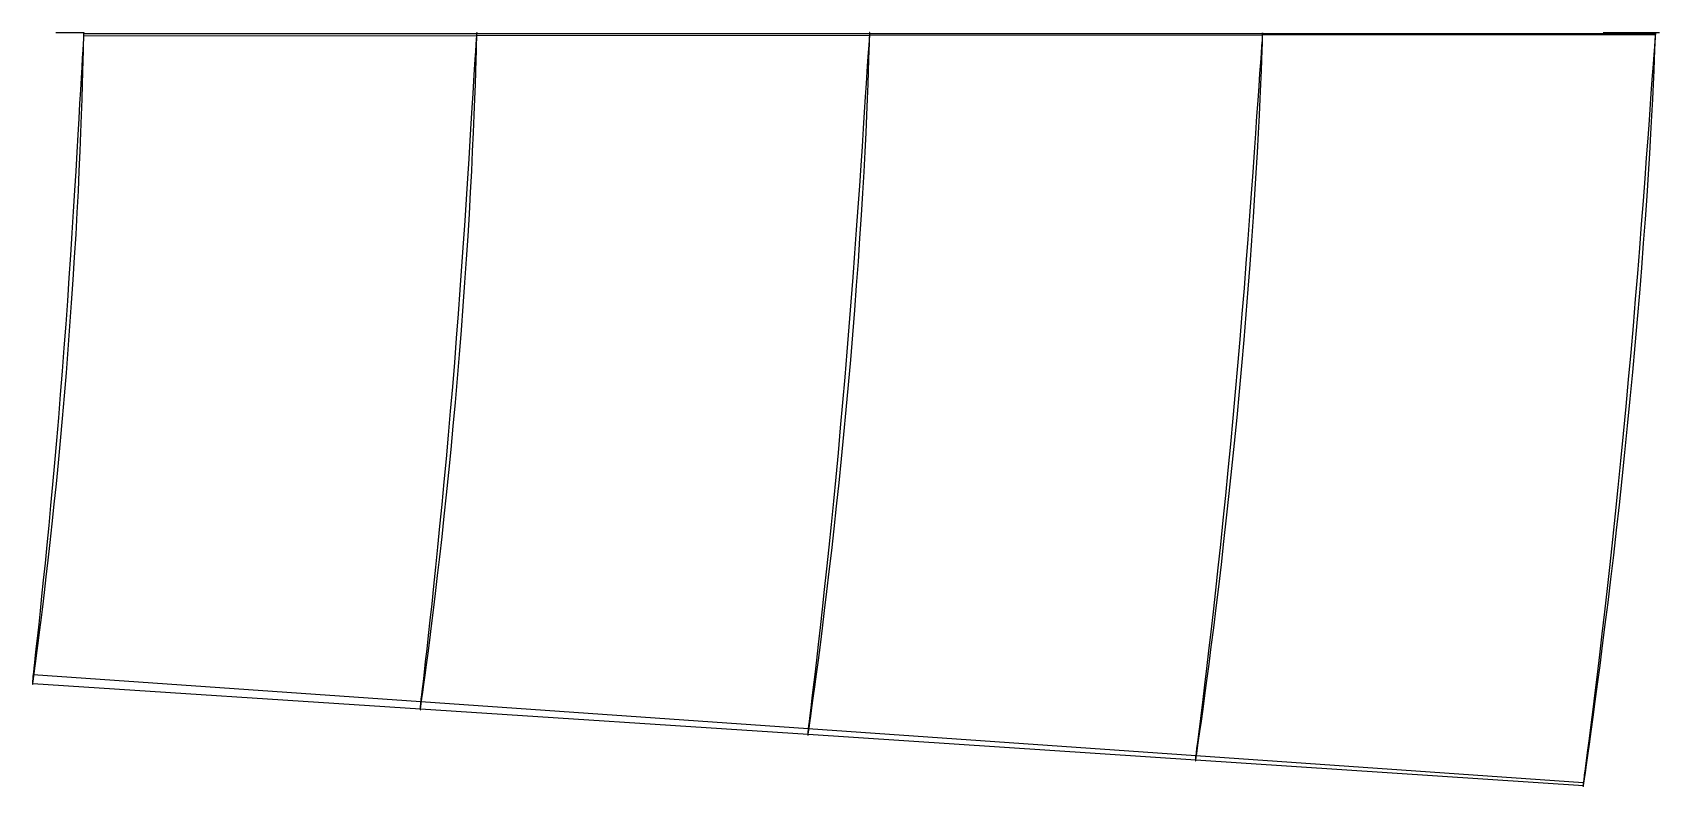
# Model space of a CAD drawing. Extents: x 324.2 to 382, y -26.8 to 0.
import ezdxf

# ---------------------------------------------------------------- set-up
doc = ezdxf.new("R2010")
doc.units = 0

msp = doc.modelspace()

# ---------------------------------------------------------------- linework, layer by layer
at = {"layer": '1', "color": 7}
for points in [[(326, 0, -56), (326, 0, 0), (325.983333, 0, 0.366667), (325.966667, 0, 0.733333), (325.95, 0, 1.1), (325.933333, 0, 1.466667), (325.916667, 0, 1.833333), (325.9, 0, 2.2), (325.883333, 0, 2.566667), (325.866667, 0, 2.933333), (325.85, 0, 3.3), (325.833333, 0, 3.666667), (325.816667, 0, 4.033333), (325.8, 0, 4.4), (325.783333, 0, 4.766667), (325.766667, 0, 5.133333), (325.75, 0, 5.5), (325.733333, 0, 5.866667), (325.716667, 0, 6.233333), (325.7, 0, 6.6), (325.683333, 0, 6.966667), (325.666667, 0, 7.333333), (325.65, 0, 7.7), (325.633333, 0, 8.066667), (325.616667, 0, 8.433333), (325.6, 0, 8.8), (325.583333, 0, 9.166667), (325.566667, 0, 9.533333), (325.55, 0, 9.9), (325.533333, 0, 10.266667), (325.516667, 0, 10.633333), (325.5, 0, 11), (325.483333, 0, 11.366667), (325.466667, 0, 11.733333), (325.45, 0, 12.1), (325.433333, 0, 12.466667), (325.416667, 0, 12.833333), (325.4, 0, 13.2), (325.383333, 0, 13.566667), (325.366667, 0, 13.933333), (325.35, 0, 14.3), (325.333333, 0, 14.666667), (325.316667, 0, 15.033333), (325.3, 0, 15.4), (325.283333, 0, 15.766667), (325.266667, 0, 16.133333), (325.25, 0, 16.5), (325.233333, 0, 16.866667), (325.216667, 0, 17.233333), (325.2, 0, 17.6), (325.183333, 0, 17.966667), (325.166667, 0, 18.333333), (325.15, 0, 18.7), (325.133333, 0, 19.066667), (325.116667, 0, 19.433333), (325.1, 0, 19.8), (325.083333, 0, 20.166667), (325.066667, 0, 20.533333), (325.05, 0, 20.9), (325.033333, 0, 21.266667), (325.016667, 0, 21.633333), (325, 0, 22), (325, 0, 77)], [(382, 0, -56), (382, 0, 0), (381.861594, 0, 1.52247), (381.834423, 0, 1.821352), (381.807251, 0, 2.120234), (381.78008, 0, 2.419116), (381.752909, 0, 2.717997), (381.725738, 0, 3.016879), (381.698567, 0, 3.315761), (381.671396, 0, 3.614643), (381.644225, 0, 3.913524), (381.617054, 0, 4.212406), (381.589883, 0, 4.511288), (381.562712, 0, 4.81017), (381.535541, 0, 5.109051), (381.50837, 0, 5.407933), (381.481199, 0, 5.706815), (381.454028, 0, 6.005697), (381.426857, 0, 6.304578), (381.399685, 0, 6.60346), (381.372514, 0, 6.902342), (381.345343, 0, 7.201224), (381.318172, 0, 7.500105), (381.291001, 0, 7.798987), (381.26383, 0, 8.097869), (381.236659, 0, 8.396751), (381.209488, 0, 8.695632), (381.182317, 0, 8.994514), (381.155146, 0, 9.293396), (381.127975, 0, 9.592278), (381.100804, 0, 9.891159), (381.073633, 0, 10.190041), (381.046462, 0, 10.488923), (381.01929, 0, 10.787805), (380.992119, 0, 11.086686), (380.964948, 0, 11.385568), (380.937777, 0, 11.68445), (380.910606, 0, 11.983332), (380.883435, 0, 12.282213), (380.856264, 0, 12.581095), (380.829093, 0, 12.879977), (380.801922, 0, 13.178859), (380.774751, 0, 13.47774), (380.74758, 0, 13.776622), (380.720409, 0, 14.075504), (380.693238, 0, 14.374386), (380.666067, 0, 14.673267), (380.638896, 0, 14.972149), (380.611724, 0, 15.271031), (380.584553, 0, 15.569913), (380.557382, 0, 15.868794), (380.530211, 0, 16.167676), (380.50304, 0, 16.466558), (380.475869, 0, 16.76544), (380.448698, 0, 17.064321), (380.421527, 0, 17.363203), (380.394356, 0, 17.662085), (380.367185, 0, 17.960967), (380.340014, 0, 18.259848), (380.312843, 0, 18.55873), (380.285672, 0, 18.857612), (380.258501, 0, 19.156494), (380.23133, 0, 19.455375), (380, 0, 22), (380, 0, 77)], [(325.995189, -0.023862, 0.105816), (339.960305, -0.026112, 0.472934), (353.925595, -0.027049, 0.84019), (367.891081, -0.026666, 1.207648), (381.856783, -0.024937, 1.575373)], [(326.000046, -0.108595, -0.001412), (339.965506, -0.096065, 0.378418), (353.930968, -0.083588, 0.758493), (367.896424, -0.07112, 1.138826), (381.861867, -0.058606, 1.519411)], [(324.198268, -22.818146, 21.993737), (337.971952, -23.779662, 21.370114), (351.745665, -24.740761, 20.742527), (365.519502, -25.701349, 20.111089), (379.293569, -26.661417, 19.475932)], [(324.188157, -23.138746, 21.716954), (337.967396, -24.039518, 21.120089), (351.745673, -24.945332, 20.523579), (365.522921, -25.856097, 19.927115), (379.29906, -26.771672, 19.330472)]]:
    msp.add_polyline3d(points, dxfattribs=at)
at = {"layer": '1', "color": 4}
for points in [[(326.000046, -0.108595, -0.001412), (326.00034, -0.092921, -0.007761), (326.000562, -0.077656, -0.012565), (326.00071, -0.06303, -0.015752), (326.000781, -0.049266, -0.017275), (326.000776, -0.03657, -0.017109), (326.000693, -0.025134, -0.015259), (326.000534, -0.01513, -0.011751), (326.000302, -0.00671, -0.006639), (326, 0, 0), (325.999633, 0.004899, 0.008066), (325.999207, 0.007914, 0.017437), (325.998728, 0.008999, 0.027971), (325.998204, 0.008139, 0.039511), (325.997642, 0.005347, 0.051881), (325.99705, 0.000667, 0.064896), (325.996438, -0.005832, 0.078359), (325.995815, -0.014049, 0.092068), (325.995189, -0.023862, 0.105816)], [(339.965506, -0.096065, 0.378418), (339.965814, -0.082096, 0.372901), (339.966046, -0.068479, 0.36875), (339.966198, -0.055436, 0.366033), (339.966269, -0.043178, 0.364793), (339.966256, -0.031903, 0.365052), (339.96616, -0.021796, 0.366804), (339.965983, -0.013019, 0.37002), (339.965728, -0.005714, 0.37465), (339.965398, 0, 0.380618), (339.965001, 0.004031, 0.387826), (339.964541, 0.006313, 0.396159), (339.964027, 0.006811, 0.405481), (339.963466, 0.005516, 0.415641), (339.962869, 0.00245, 0.426474), (339.962244, -0.002336, 0.437806), (339.961601, -0.008766, 0.449453), (339.960951, -0.016734, 0.461225), (339.960305, -0.026112, 0.472934)], [(353.930968, -0.083588, 0.758493), (353.93128, -0.071351, 0.753783), (353.931515, -0.059408, 0.750261), (353.931666, -0.047968, 0.747989), (353.931732, -0.037228, 0.747006), (353.931712, -0.027377, 0.747329), (353.931605, -0.018587, 0.748953), (353.931415, -0.01101, 0.751849), (353.931144, -0.004778, 0.755967), (353.930797, 0, 0.761235), (353.93038, 0.003241, 0.767562), (353.929901, 0.004889, 0.774836), (353.929368, 0.004916, 0.782932), (353.92879, 0.003321, 0.791709), (353.928177, 0.000133, 0.801013), (353.92754, -0.004594, 0.810683), (353.92689, -0.010775, 0.82055), (353.926238, -0.018304, 0.830444), (353.925595, -0.027049, 0.84019)], [(367.896424, -0.07112, 1.138826), (367.896731, -0.060648, 1.134897), (367.896959, -0.050409, 1.131978), (367.897105, -0.040597, 1.130124), (367.897164, -0.031395, 1.129369), (367.897137, -0.022976, 1.129727), (367.897023, -0.015497, 1.131192), (367.896826, -0.009099, 1.133736), (367.896548, -0.003901, 1.137312), (367.896195, 0, 1.141853), (367.895774, 0.00253, 1.147273), (367.895292, 0.003642, 1.153471), (367.894759, 0.003316, 1.160331), (367.894185, 0.001558, 1.167724), (367.893579, -0.001599, 1.175513), (367.892955, -0.006096, 1.18355), (367.892322, -0.011848, 1.191687), (367.891694, -0.018748, 1.19977), (367.891081, -0.026666, 1.207648)], [(381.861867, -0.058606, 1.519411), (381.862157, -0.049934, 1.51624), (381.86237, -0.041438, 1.5139), (381.862504, -0.033289, 1.512438), (381.862555, -0.025652, 1.511883), (381.862523, -0.01868, 1.512247), (381.862407, -0.012514, 1.513522), (381.862211, -0.007279, 1.515683), (381.861938, -0.003079, 1.518686), (381.861594, 0, 1.52247), (381.861185, 0.001897, 1.52696), (381.860721, 0.002574, 1.532064), (381.860211, 0.002016, 1.537681), (381.859664, 0.000236, 1.543696), (381.859092, -0.002731, 1.549989), (381.858506, -0.006824, 1.556433), (381.857918, -0.011962, 1.562898), (381.85734, -0.018041, 1.569254), (381.856783, -0.024937, 1.575373)]]:
    msp.add_polyline3d(points, dxfattribs=at)
at = {"layer": '1', "color": 1}
for points in [[(324.188157, -23.138746, 21.716954), (324.19718, -23.072676, 21.622283), (324.212529, -22.959929, 21.461122), (324.234086, -22.800788, 21.234483), (324.261693, -22.595641, 20.943785), (324.295141, -22.345056, 20.590793), (324.334181, -22.049573, 20.177799), (324.378573, -21.707954, 19.709184), (324.427981, -21.320815, 19.188212), (324.48196, -20.891717, 18.615975), (324.540136, -20.420193, 17.997646), (324.602112, -19.904792, 17.339832), (324.667307, -19.351593, 16.642653), (324.735281, -18.758464, 15.914253), (324.805473, -18.128382, 15.158453), (324.877304, -17.465644, 14.378133), (324.950256, -16.767851, 13.583016), (325.023706, -16.04457, 12.77145), (325.097127, -15.290345, 11.956897), (325.169938, -14.51737, 11.13542), (325.241603, -13.721447, 10.319812), (325.311636, -12.913588, 9.507414), (325.379529, -12.091713, 8.70922), (325.444903, -11.265629, 7.923736), (325.507331, -10.435791, 7.159374), (325.56651, -9.60871, 6.417962), (325.622161, -8.788568, 5.703688), (325.673926, -7.974984, 5.025765), (325.721779, -7.178548, 4.380785), (325.765346, -6.395583, 3.78134), (325.804803, -5.638657, 3.220944), (325.839975, -4.907514, 2.707565), (325.870928, -4.207689, 2.241975), (325.897934, -3.547836, 1.820601), (325.921046, -2.929978, 1.447256), (325.940538, -2.360278, 1.120165), (325.956767, -1.845436, 0.836208), (325.969879, -1.387208, 0.597726), (325.980144, -0.989506, 0.403789), (325.988008, -0.659154, 0.249154), (325.993815, -0.400775, 0.130643), (325.997781, -0.216776, 0.04724), (326.000046, -0.108595, -0.001412)], [(337.967396, -24.039518, 21.120089), (337.977495, -23.967225, 21.030324), (337.99467, -23.843893, 20.877497), (338.018783, -23.669921, 20.662589), (338.049642, -23.445842, 20.386948), (338.087003, -23.172395, 20.05227), (338.130569, -22.850397, 19.660697), (338.180014, -22.479401, 19.216157), (338.234943, -22.060075, 18.722022), (338.294894, -21.595941, 18.179325), (338.3594, -21.087425, 17.592658), (338.427955, -20.533694, 16.968422), (338.499989, -19.940332, 16.306948), (338.574935, -19.30684, 15.61521), (338.652188, -18.63563, 14.897636), (338.731145, -17.931603, 14.156387), (338.811162, -17.193292, 13.400743), (338.891667, -16.429515, 12.629276), (338.971973, -15.636617, 11.854333), (339.051585, -14.825505, 11.072567), (339.129831, -13.993536, 10.295771), (339.206295, -13.1508, 9.521621), (339.280366, -12.296282, 8.760426), (339.351725, -11.439268, 8.010714), (339.419872, -10.58059, 7.280754), (339.484541, -9.727246, 6.571521), (339.545412, -8.882799, 5.887885), (339.60211, -8.048589, 5.237317), (339.654632, -7.233502, 4.617827), (339.702527, -6.435289, 4.040873), (339.746041, -5.665202, 3.500782), (339.784923, -4.923181, 3.005605), (339.819274, -4.215028, 2.555573), (339.849371, -3.54827, 2.148093), (339.875246, -2.92531, 1.786605), (339.89719, -2.351957, 1.469536), (339.915574, -1.834452, 1.194056), (339.930525, -1.37473, 0.96237), (339.942314, -0.976546, 0.773644), (339.951416, -0.64621, 0.622936), (339.958187, -0.387987, 0.50733), (339.962838, -0.204148, 0.425928), (339.965506, -0.096065, 0.378418)], [(351.745673, -24.945332, 20.523579), (351.756811, -24.867012, 20.43889), (351.775745, -24.733467, 20.294735), (351.802318, -24.545177, 20.092022), (351.836309, -24.302818, 19.832025), (351.877439, -24.00729, 19.51635), (351.925368, -23.659655, 19.146991), (351.979695, -23.260168, 18.72739), (352.039966, -22.809668, 18.260915), (352.105696, -22.311571, 17.748628), (352.176342, -21.767104, 17.194504), (352.251298, -21.176075, 16.604638), (352.329986, -20.543578, 15.979674), (352.411749, -19.870572, 15.325345), (352.495917, -19.159129, 14.64659), (352.581874, -18.414541, 13.944993), (352.668862, -17.63635, 13.229196), (352.756344, -16.832606, 12.498165), (352.8435, -16.001355, 11.763001), (352.929894, -15.152304, 11.02108), (353.014743, -14.284341, 10.283017), (353.09768, -13.406641, 9.546991), (353.178006, -12.51924, 8.822524), (353.255447, -11.63089, 8.108284), (353.329429, -10.74284, 7.412344), (353.39974, -9.862497, 6.734855), (353.465992, -8.992911, 6.081401), (353.527831, -8.137041, 5.457574), (353.585237, -7.302247, 4.862897), (353.637702, -6.487611, 4.30764), (353.685513, -5.703096, 3.78712), (353.728341, -4.948933, 3.30937), (353.766326, -4.231139, 2.874108), (353.799728, -3.556201, 2.479802), (353.828569, -2.9269, 2.129472), (353.853147, -2.348712, 1.821775), (353.873849, -1.827456, 1.554188), (353.890781, -1.365236, 1.328777), (353.904215, -0.965673, 1.144794), (353.914659, -0.6346, 0.997609), (353.922472, -0.375934, 0.884597), (353.927863, -0.191826, 0.804981), (353.930968, -0.083588, 0.758493)], [(365.522921, -25.856097, 19.927115), (365.535046, -25.772014, 19.847708), (365.555658, -25.628648, 19.712512), (365.584579, -25.426589, 19.522394), (365.621562, -25.166641, 19.278543), (365.666292, -24.849858, 18.982465), (365.718391, -24.477518, 18.636003), (365.777401, -24.050478, 18.242106), (365.842803, -23.569855, 17.804007), (365.914088, -23.038916, 17.322879), (365.990652, -22.459481, 16.802196), (366.071799, -21.832207, 16.24741), (366.156932, -21.161737, 15.659541), (366.245332, -20.45007, 15.043344), (366.336245, -19.699307, 14.403922), (366.429054, -18.914885, 13.742534), (366.522904, -18.097438, 13.066945), (366.617263, -17.254126, 12.376837), (366.71123, -16.384923, 11.681507), (366.804376, -15.498094, 10.979622), (366.89585, -14.594173, 10.280238), (366.985294, -13.681282, 9.582417), (367.071954, -12.760727, 8.894468), (367.155575, -11.840508, 8.215612), (367.235526, -10.922631, 7.553248), (367.311631, -10.014396, 6.907349), (367.383451, -9.11897, 6.283493), (367.450658, -8.240336, 5.685963), (367.513185, -7.384692, 5.115597), (367.570488, -6.552363, 4.581421), (367.622868, -5.752129, 4.079838), (367.669911, -4.984562, 3.618784), (367.711806, -4.255805, 3.197566), (367.748765, -3.571417, 2.815747), (367.780811, -2.934546, 2.475898), (367.808243, -2.350356, 2.176933), (367.831456, -1.824274, 1.916666), (367.850545, -1.358593, 1.696971), (367.865777, -0.956782, 1.517242), (367.877687, -0.624214, 1.373196), (367.886641, -0.364515, 1.262471), (367.892844, -0.179721, 1.184415), (367.896424, -0.07112, 1.138826)], [(379.29906, -26.771672, 19.330472), (379.312123, -26.682023, 19.256448), (379.334321, -26.529241, 19.130453), (379.365461, -26.313976, 18.953264), (379.405272, -26.03715, 18.72598), (379.453408, -25.69996, 18.45), (379.509454, -25.303871, 18.127016), (379.57291, -24.850245, 17.759501), (379.643203, -24.340571, 17.350386), (379.719785, -23.777927, 16.901064), (379.802006, -23.164631, 16.414522), (379.889102, -22.502179, 15.895439), (379.980437, -21.794795, 15.345291), (380.075252, -21.04532, 14.767928), (380.172717, -20.256151, 14.168297), (380.272197, -19.432632, 13.547653), (380.372776, -18.576535, 12.912639), (380.473893, -17.694196, 12.263784), (380.57461, -16.787272, 11.608567), (380.674461, -15.862826, 10.946952), (380.77257, -14.922922, 10.28631), (380.868551, -13.974708, 9.62673), (380.961624, -13.020689, 8.975197), (381.051523, -12.068133, 8.331651), (381.13758, -11.119843, 7.702654), (381.219641, -10.182907, 7.088213), (381.297225, -9.260803, 6.493636), (381.370046, -8.358286, 5.922098), (381.437965, -7.480718, 5.37555), (381.500415, -6.62948, 4.861862), (381.557672, -5.812231, 4.378678), (381.609246, -5.030004, 3.933654), (381.655371, -4.288951, 3.52584), (381.696184, -3.593853, 3.155871), (381.731719, -2.948191, 2.825865), (381.762268, -2.356843, 2.535025), (381.788228, -1.824879, 2.281514), (381.809685, -1.354763, 2.067025), (381.826903, -0.949841, 1.891074), (381.840437, -0.61506, 1.749745), (381.850656, -0.353757, 1.640983), (381.857758, -0.167868, 1.564258), (381.861867, -0.058606, 1.519411)]]:
    msp.add_polyline3d(points, dxfattribs=at)
at = {"layer": '1', "color": 3}
for points in [[(325.995189, -0.023862, 0.105816), (325.990912, -0.096214, 0.199615), (325.983601, -0.219575, 0.35916), (325.973253, -0.393449, 0.583213), (325.95989, -0.617573, 0.869548), (325.943621, -0.893147, 1.213424), (325.92463, -1.222848, 1.607666), (325.902906, -1.605759, 2.049031), (325.878301, -2.03815, 2.537168), (325.850893, -2.520621, 3.06588), (325.820703, -3.052671, 3.629922), (325.787549, -3.629146, 4.229236), (325.751537, -4.251066, 4.855975), (325.712621, -4.915934, 5.506231), (325.670556, -5.615119, 6.182886), (325.625588, -6.352545, 6.873965), (325.577425, -7.115679, 7.586172), (325.526286, -7.906114, 8.309822), (325.472109, -8.714392, 9.047481), (325.415032, -9.535611, 9.796332), (325.355284, -10.367245, 10.550863), (325.293043, -11.200827, 11.311844), (325.22868, -12.037414, 12.06987), (325.162462, -12.8664, 12.827787), (325.094829, -13.690546, 13.574602), (325.026162, -14.497721, 14.31463), (324.956938, -15.292548, 15.035367), (324.887651, -16.062387, 15.741674), (324.818799, -16.810041, 16.423327), (324.75095, -17.526784, 17.081564), (324.684645, -18.211039, 17.710932), (324.620427, -18.860372, 18.307139), (324.558918, -19.467704, 18.870496), (324.500591, -20.034629, 19.393642), (324.446028, -20.555672, 19.876112), (324.395777, -21.026787, 20.31648), (324.350259, -21.44839, 20.709773), (324.309909, -21.818377, 21.053773), (324.27517, -22.133195, 21.348014), (324.246385, -22.391465, 21.590617), (324.223835, -22.592203, 21.779902), (324.207743, -22.734616, 21.914587), (324.198268, -22.818146, 21.993737)], [(339.960305, -0.026112, 0.472934), (339.955369, -0.103215, 0.562145), (339.946933, -0.234647, 0.713866), (339.935, -0.419877, 0.926941), (339.919598, -0.658514, 1.199284), (339.900856, -0.95141, 1.526443), (339.879004, -1.300737, 1.901577), (339.854043, -1.705426, 2.321587), (339.825823, -2.16193, 2.786042), (339.794455, -2.670387, 3.289107), (339.759987, -3.229932, 3.825826), (339.722238, -3.835772, 4.39587), (339.681334, -4.487767, 4.992494), (339.637281, -5.183638, 5.611393), (339.589784, -5.914887, 6.255695), (339.539169, -6.684033, 6.914429), (339.485106, -7.479864, 7.593374), (339.427854, -8.302132, 8.284506), (339.367373, -9.142938, 8.98891), (339.303794, -9.996562, 9.704744), (339.237425, -10.860744, 10.425957), (339.168419, -11.727129, 11.153519), (339.097247, -12.59596, 11.878407), (339.02414, -13.457366, 12.603166), (338.949658, -14.312825, 13.317539), (338.874128, -15.151366, 14.025258), (338.798174, -15.975897, 14.714836), (338.722224, -16.775127, 15.390458), (338.646905, -17.550636, 16.042561), (338.572759, -18.294133, 16.672381), (338.500397, -19.004137, 17.274182), (338.430416, -19.677134, 17.844704), (338.363419, -20.307161, 18.383501), (338.299985, -20.894805, 18.883821), (338.240693, -21.43471, 19.345364), (338.1861, -21.923245, 19.766477), (338.136695, -22.360337, 20.142447), (338.092947, -22.743518, 20.471455), (338.055291, -23.069651, 20.752837), (338.024093, -23.337305, 20.984788), (337.999656, -23.545394, 21.165735), (337.982218, -23.693053, 21.294473), (337.971952, -23.779662, 21.370114)], [(353.925595, -0.027049, 0.84019), (353.920011, -0.108869, 0.924729), (353.910472, -0.248315, 1.068486), (353.896982, -0.444823, 1.270378), (353.879574, -0.697879, 1.528457), (353.858399, -1.007988, 1.838587), (353.833728, -1.376839, 2.194274), (353.805578, -1.803221, 2.592548), (353.773798, -2.283741, 3.032894), (353.738528, -2.818096, 3.509852), (353.699842, -3.405058, 4.018777), (353.657571, -4.040172, 4.559019), (353.611838, -4.722202, 5.125013), (353.562712, -5.449016, 5.712079), (353.509847, -6.212321, 6.323484), (353.453627, -7.013239, 6.949429), (353.393702, -7.841758, 7.594716), (353.330338, -8.69595, 8.253064), (353.263558, -9.569355, 8.923939), (353.193462, -10.455531, 9.606495), (353.120455, -11.352385, 10.29417), (353.044663, -12.251713, 10.988069), (352.966652, -13.152921, 11.679669), (352.886627, -14.046858, 12.371106), (352.805253, -14.933724, 13.053026), (352.722824, -15.803689, 13.728396), (352.640087, -16.658043, 14.386882), (352.55743, -17.486758, 15.031858), (352.475589, -18.290177, 15.654601), (352.395089, -19.060547, 16.256152), (352.316624, -19.796287, 16.830643), (352.240817, -20.493048, 17.375755), (352.168284, -21.145829, 17.890232), (352.099693, -21.754244, 18.368035), (352.035619, -22.313101, 18.808949), (351.976639, -22.819114, 19.211069), (351.92331, -23.27168, 19.570044), (351.876122, -23.668105, 19.884356), (351.835514, -24.005601, 20.153125), (351.801876, -24.282668, 20.374629), (351.77553, -24.498125, 20.5474), (351.756732, -24.651041, 20.670305), (351.745665, -24.740761, 20.742527)], [(367.891081, -0.026666, 1.207648), (367.884869, -0.113158, 1.287371), (367.874255, -0.260583, 1.422972), (367.859248, -0.468308, 1.613423), (367.839887, -0.735699, 1.856917), (367.816341, -1.062952, 2.149605), (367.788919, -1.451285, 2.485372), (367.757651, -1.899308, 2.861432), (367.722392, -2.403788, 3.277134), (367.683308, -2.963988, 3.727418), (367.640494, -3.578322, 4.207977), (367.593803, -4.242639, 4.717809), (367.543332, -4.954702, 5.252559), (367.489221, -5.71241, 5.807269), (367.431071, -6.507704, 6.385269), (367.369303, -7.340393, 6.978024), (367.303569, -8.201559, 7.589295), (367.234115, -9.087938, 8.214347), (367.161035, -9.993893, 8.85159), (367.08442, -10.912877, 9.500453), (367.004751, -11.842436, 10.154503), (366.922155, -12.774843, 10.8145), (366.837262, -13.708447, 11.472829), (366.75029, -14.635028, 12.130793), (366.661968, -15.553373, 12.780312), (366.572601, -16.454911, 13.423211), (366.48301, -17.339079, 14.050875), (366.393585, -18.197344, 14.665312), (366.30515, -19.028717, 15.258959), (366.218226, -19.826071, 15.83243), (366.13359, -20.587506, 16.379976), (366.051878, -21.308226, 16.899886), (365.973741, -21.983803, 17.390353), (365.899918, -22.612933, 17.846132), (365.83099, -23.190828, 18.266764), (365.767563, -23.714366, 18.650209), (365.710252, -24.182389, 18.992577), (365.659565, -24.592113, 19.292526), (365.615957, -24.941016, 19.548963), (365.57984, -25.227525, 19.760255), (365.551557, -25.450368, 19.925033), (365.531379, -25.60855, 20.042237), (365.519502, -25.701349, 20.111089)], [(381.856783, -0.024937, 1.575373), (381.849966, -0.116128, 1.650185), (381.838322, -0.271502, 1.777396), (381.821861, -0.490403, 1.95607), (381.800624, -0.772079, 2.184546), (381.774795, -1.116414, 2.459301), (381.744719, -1.524172, 2.774621), (381.71044, -1.993799, 3.127885), (381.67182, -2.522187, 3.518312), (381.629047, -3.108187, 3.941258), (381.582231, -3.749855, 4.392785), (381.531261, -4.443291, 4.871535), (381.476183, -5.185383, 5.374339), (381.417209, -5.973929, 5.896117), (381.353896, -6.801197, 6.440074), (381.286667, -7.665726, 6.999097), (381.215192, -8.559482, 7.575995), (381.139679, -9.478171, 8.167371), (381.060306, -10.416712, 8.770782), (380.977171, -11.368629, 9.385668), (380.89082, -12.330991, 10.005931), (380.8014, -13.296576, 10.631829), (380.709582, -14.262686, 11.256816), (380.615622, -15.221962, 11.881246), (380.520285, -16.171854, 12.498462), (380.423922, -17.104936, 13.109018), (380.327387, -18.01904, 13.70602), (380.23112, -18.906898, 14.290099), (380.135992, -19.76626, 14.854985), (380.042551, -20.590698, 15.40062), (379.951644, -21.377766, 15.921696), (379.863924, -22.122517, 16.416794), (379.78009, -22.820916, 16.883632), (379.700931, -23.470807, 17.317844), (379.627051, -24.067814, 17.718595), (379.559095, -24.608912, 18.083738), (379.497719, -25.092378, 18.409952), (379.443453, -25.515453, 18.695914), (379.396778, -25.875807, 18.940335), (379.358128, -26.171784, 19.14168), (379.327866, -26.402029, 19.298675), (379.306279, -26.565486, 19.410328), (379.293569, -26.661417, 19.475932)]]:
    msp.add_polyline3d(points, dxfattribs=at)
at = {"layer": '1', "color": 2}
for points in [[(324.198268, -22.818146, 21.993737), (324.195385, -22.845084, 22.015385), (324.192489, -22.875193, 22.032346), (324.189656, -22.907674, 22.044174), (324.186962, -22.941668, 22.050553), (324.184476, -22.976272, 22.051316), (324.182266, -23.010569, 22.046441), (324.18039, -23.043648, 22.036058), (324.178898, -23.074628, 22.02044), (324.177831, -23.102684, 22), (324.177219, -23.127069, 21.975279), (324.177079, -23.14713, 21.946933), (324.177416, -23.16233, 21.915712), (324.178222, -23.172262, 21.882444), (324.179477, -23.176658, 21.848015), (324.181147, -23.175398, 21.813339), (324.183188, -23.168513, 21.77934), (324.185546, -23.156187, 21.746923), (324.188157, -23.138746, 21.716954)], [(337.971952, -23.779662, 21.370114), (337.969299, -23.803528, 21.387715), (337.966693, -23.82997, 21.401144), (337.964204, -23.858275, 21.41004), (337.961899, -23.887678, 21.414162), (337.95984, -23.917383, 21.413398), (337.958084, -23.946587, 21.40777), (337.956677, -23.974498, 21.397429), (337.955658, -24.000361, 21.382654), (337.955056, -24.023473, 21.363844), (337.954888, -24.043206, 21.341508), (337.95516, -24.059022, 21.316248), (337.955864, -24.070492, 21.28875), (337.956982, -24.077301, 21.259757), (337.958485, -24.079262, 21.230054), (337.960332, -24.076321, 21.200446), (337.962473, -24.068556, 21.171738), (337.964849, -24.056176, 21.144707), (337.967396, -24.039518, 21.120089)], [(351.745665, -24.740761, 20.742527), (351.743298, -24.761338, 20.756438), (351.741026, -24.783951, 20.766735), (351.738909, -24.807975, 20.773135), (351.737008, -24.832748, 20.775461), (351.735373, -24.857587, 20.77365), (351.73405, -24.881808, 20.767751), (351.733075, -24.90474, 20.757927), (351.732477, -24.925752, 20.744449), (351.732272, -24.944261, 20.727688), (351.732465, -24.959755, 20.708106), (351.733054, -24.971805, 20.686243), (351.734021, -24.980077, 20.662704), (351.73534, -24.984339, 20.638136), (351.736976, -24.984474, 20.613219), (351.738883, -24.980476, 20.588641), (351.741008, -24.972454, 20.565082), (351.743293, -24.960631, 20.543192), (351.745673, -24.945332, 20.523579)], [(365.519502, -25.701349, 20.111089), (365.517476, -25.718434, 20.121662), (365.515576, -25.737063, 20.12922), (365.513854, -25.756711, 20.133553), (365.51236, -25.776827, 20.134537), (365.511134, -25.796845, 20.132145), (365.510211, -25.816203, 20.126445), (365.509618, -25.834355, 20.117596), (365.509371, -25.850791, 20.105849), (365.509478, -25.865048, 20.091532), (365.509936, -25.876724, 20.075048), (365.510732, -25.885489, 20.056861), (365.511845, -25.891096, 20.037483), (365.513243, -25.893386, 20.017458), (365.514887, -25.892293, 19.99735), (365.516731, -25.887849, 19.977725), (365.518722, -25.880176, 19.959136), (365.520805, -25.869492, 19.942106), (365.522921, -25.856097, 19.927115)], [(379.293569, -26.661417, 19.475932), (379.291937, -26.674807, 19.483508), (379.290444, -26.6893, 19.48871), (379.289131, -26.70448, 19.49139), (379.288037, -26.719912, 19.491472), (379.287192, -26.735155, 19.488954), (379.286621, -26.749772, 19.483907), (379.286341, -26.763343, 19.476476), (379.28636, -26.77548, 19.466873), (379.286677, -26.785834, 19.455375), (379.287283, -26.794109, 19.442311), (379.288161, -26.800067, 19.428055), (379.289287, -26.803536, 19.413015), (379.290627, -26.804416, 19.397622), (379.292144, -26.802682, 19.382319), (379.293795, -26.798383, 19.367543), (379.295531, -26.791642, 19.353718), (379.297303, -26.782653, 19.341242), (379.29906, -26.771672, 19.330472)]]:
    msp.add_polyline3d(points, dxfattribs=at)

doc.saveas('drawing.dxf')
